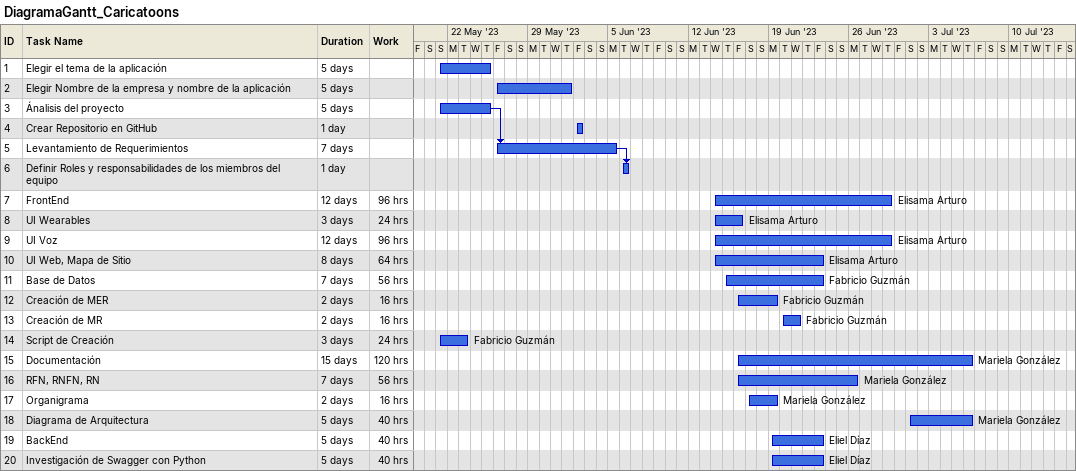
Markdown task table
DiagramaGantt_Caricatoons

| ID | Task | Duration | Start | Finish | Predecessors | Resources | Work (h) |
|---|---|---|---|---|---|---|---|
| 1 | Elegir el tema de la aplicación | 5d | 2023-05-21 | 2023-05-25 |  |  |  |
| 2 | Elegir Nombre de la empresa y nombre de la aplicación | 5d | 2023-05-26 | 2023-06-01 |  |  |  |
| 3 | Ánalisis del proyecto | 5d | 2023-05-21 | 2023-05-25 |  |  |  |
| 4 | Crear Repositorio en GitHub | 1d | 2023-06-02 | 2023-06-02 |  |  |  |
| 5 | Levantamiento de Requerimientos | 7d | 2023-05-26 | 2023-06-05 | 3 |  |  |
| 6 | Definir Roles y responsabilidades de los miembros del equipo | 1d | 2023-06-06 | 2023-06-06 | 5 |  |  |
| 7 | FrontEnd | 12d | 2023-06-14 | 2023-06-29 |  | Elisama Arturo | 96 |
| 8 | UI Wearables | 3d | 2023-06-14 | 2023-06-16 |  | Elisama Arturo | 24 |
| 9 | UI Voz | 12d | 2023-06-14 | 2023-06-29 |  | Elisama Arturo | 96 |
| 10 | UI Web, Mapa de Sitio | 8d | 2023-06-14 | 2023-06-23 |  | Elisama Arturo | 64 |
| 11 | Base de Datos | 7d | 2023-06-15 | 2023-06-23 |  | Fabricio Guzmán | 56 |
| 12 | Creación de MER | 2d | 2023-06-16 | 2023-06-19 |  | Fabricio Guzmán | 16 |
| 13 | Creación de MR | 2d | 2023-06-20 | 2023-06-21 |  | Fabricio Guzmán | 16 |
| 14 | Script de Creación | 3d | 2023-05-21 | 2023-05-23 |  | Fabricio Guzmán | 24 |
| 15 | Documentación | 15d | 2023-06-16 | 2023-07-06 |  | Mariela González | 120 |
| 16 | RFN, RNFN, RN | 7d | 2023-06-16 | 2023-06-26 |  | Mariela González | 56 |
| 17 | Organigrama | 2d | 2023-06-17 | 2023-06-19 |  | Mariela González | 16 |
| 18 | Diagrama de Arquitectura | 5d | 2023-07-01 | 2023-07-06 |  | Mariela González | 40 |
| 19 | BackEnd | 5d | 2023-06-19 | 2023-06-23 |  | Eliel Díaz | 40 |
| 20 | Investigación de Swagger con Python | 5d | 2023-06-19 | 2023-06-23 |  | Eliel Díaz | 40 |
